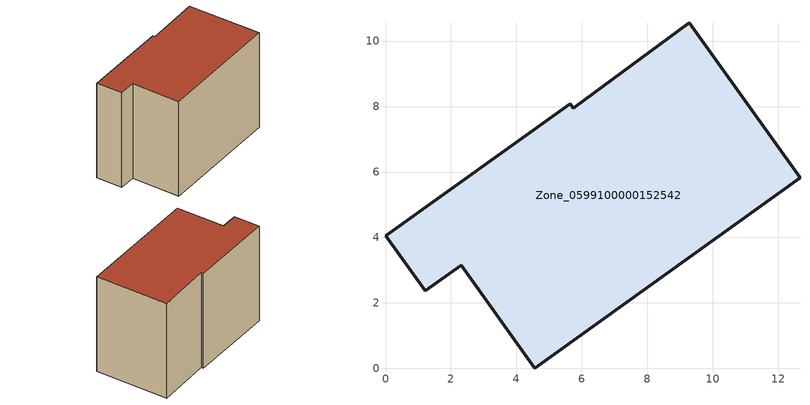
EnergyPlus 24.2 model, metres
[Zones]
Zone_0599100000152542
 floor ground (C_G): 5.64,8.08 5.73,7.94 9.27,10.56 12.66,5.83 4.56,0 2.31,3.15 1.21,2.37 0,4.05 z0
 wall outside (C_F): 0,4.05 1.21,2.37 2.31,3.15 4.56,0 12.66,5.83 9.27,10.56 5.73,7.94 5.64,8.08 0,4.05 z0:7.96
 roof outside (C_R): 5.73,7.94 5.64,8.08 0,4.05 1.21,2.37 2.31,3.15 4.56,0 12.66,5.83 9.27,10.56 z7.96
[BUILDING]
Pand.0599100000152542: North Axis=0; Terrain=City; Loads Convergence Tolerance Value=0.04; Temperature Convergence Tolerance Value=0.4; Solar Distribution=FullExterior; Maximum Number of Warmup Days=25; Minimum Number of Warmup Days=1
[Site:Location]
Rotterdam.The.Hague.AP_ZH_NLD Design_Conditions: Latitude=51.96; Longitude=4.45; Time Zone=1; Elevation=-4.5
[SITE:GROUNDTEMPERATURE:BUILDINGSURFACE]
18, 18, 18, 18, 18, 18, 18, 18, 18, 18, 18, 18
[MATERIAL] Thermal Absorptance=0.9; Solar Absorptance=0.7; Visible Absorptance=0.7
Name | Roughness | Thickness | Conductivity | Density | Specific Heat
G.TC.1975-1991 | MediumSmooth | 0.15 | 0.288461 | 540 | 1210
F.TC.1975-1991 | Rough | 0.3 | 0.230769 | 1920 | 840
R.TC.1975-1991 | MediumRough | 0.2 | 0.153846 | 1500 | 1000
[CONSTRUCTION]
C_G: G.TC.1975-1991
C_F: F.TC.1975-1991
C_R: R.TC.1975-1991
[ZONE]
Zone_0599100000152542: Type=1; Multiplier=1; Ceiling Height=Autocalculate; Volume=Autocalculate; Floor Area=autocalculate; Part of Total Floor Area=Yes
[ZONEINFILTRATION:DESIGNFLOWRATE]
Infil_Zone_0599100000152542: Zone or ZoneList or Space or SpaceList=Zone_0599100000152542; Schedule=AlwaysOn; Design Flow Rate Calculation Method=Flow/Area; Flow Rate per Floor Area=0.003; Constant Term Coefficient=1; Temperature Term Coefficient=0; Velocity Term Coefficient=0; Velocity Squared Term Coefficient=0
[HVACTEMPLATE:ZONE:IDEALLOADSAIRSYSTEM]
Zone_0599100000152542: Maximum Heating Supply Air Temperature=50; Minimum Cooling Supply Air Temperature=13; Maximum Heating Supply Air Humidity Ratio=0.0156; Minimum Cooling Supply Air Humidity Ratio=0.0077; Heating Limit=NoLimit; Cooling Limit=NoLimit; Dehumidification Control Type=ConstantSensibleHeatRatio; Cooling Sensible Heat Ratio=0.7; Dehumidification Setpoint=60; Humidification Control Type=None; Humidification Setpoint=30; Outdoor Air Method=None; Outdoor Air Flow Rate per Person=0.00944; Outdoor Air Flow Rate per Zone Floor Area=0; Outdoor Air Flow Rate per Zone=0; Demand Controlled Ventilation Type=None; Outdoor Air Economizer Type=NoEconomizer; Heat Recovery Type=None; Sensible Heat Recovery Effectiveness=0.7; Latent Heat Recovery Effectiveness=0.65
[ZONECONTROL:THERMOSTAT]
ThermostatControl_Zone_0599100000152542: Zone or ZoneList=Zone_0599100000152542; Control Type Schedule=DualSetpointControlType; Control 1=Thermostat_Zone_0599100000152542; Temperature Difference Between Cutout And Setpoint=0
[THERMOSTATSETPOINT:DUALSETPOINT]
Thermostat_Zone_0599100000152542: Heating Setpoint Temperature Schedule=HeatingSetpoint_Zone_0599100000152542; Cooling Setpoint Temperature Schedule=CoolingSetpoint_Zone_0599100000152542
[SCHEDULE:COMPACT]
HeatingSetpoint_Zone_0599100000152542: Through: 12/31, For: AllDays, Until: 24:00, 21
CoolingSetpoint_Zone_0599100000152542: Through: 12/31, For: AllDays, Until: 24:00, 24
DualSetpointControlType: Through: 12/31, For: AllDays, Until: 24:00, 4
AlwaysOn: Through: 12/31, For: AllDays, Until: 24:00, 1
